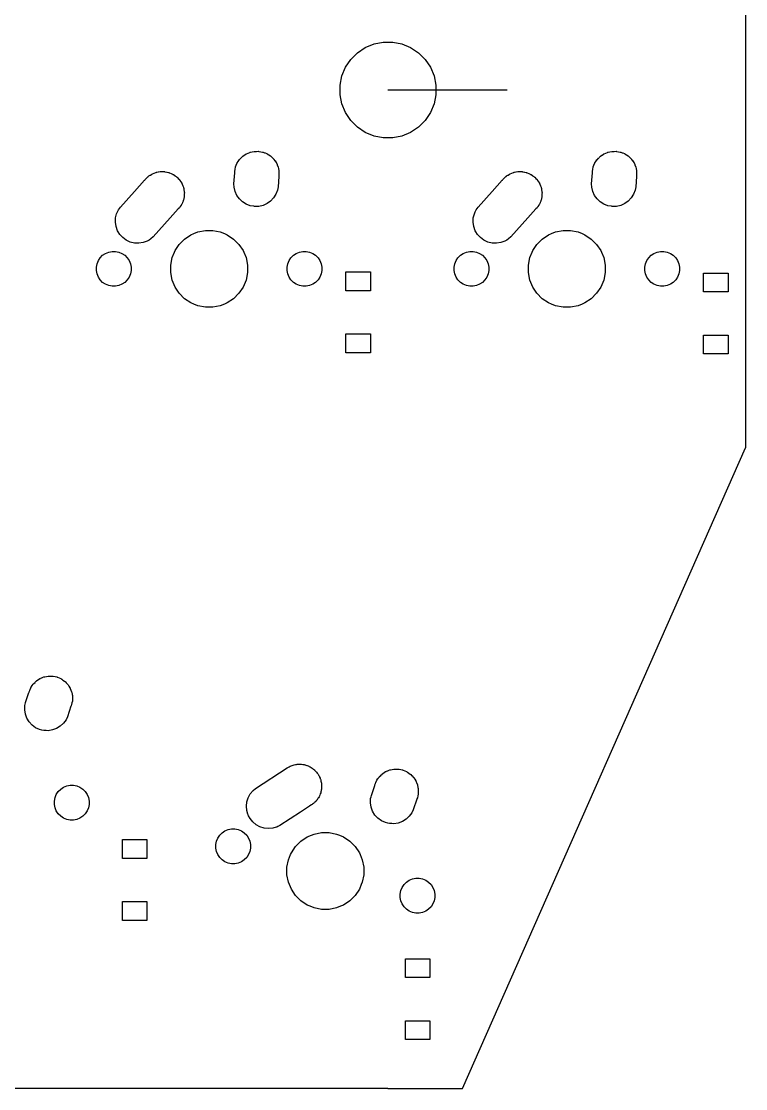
# Model space of a CAD drawing. Extents: x 74 to 207, y -150 to -40.
# Drawn here: x 149.5 to 188.1, y -150 to -93.2 of the extents above; entities that cross this region are included whole.
import ezdxf

# ---------------------------------------------------------------- set-up
doc = ezdxf.new("R2010")
doc.units = 0
doc.layers.add('BLACK', color=7, linetype='CONTINUOUS')

msp = doc.modelspace()

# ---------------------------------------------------------------- linework, layer by layer
at = {"layer": 'BLACK', "linetype": 'CONTINUOUS'}
for p, q in [((188.119, -58.7375), (188.119, -115.887)), ((168.325, -94.3845), (168.817, -94.2865)), ((168.817, -94.2865), (169.32, -94.2865)), ((169.32, -94.2865), (169.813, -94.3845)), ((167.087, -95.2113), (167.443, -94.856)), ((167.443, -94.856), (167.86, -94.5768)), ((167.86, -94.5768), (168.325, -94.3845)), ((167.86, -94.5768), (167.86, -94.5768)), ((169.813, -94.3845), (170.277, -94.5768)), ((170.277, -94.5768), (170.277, -94.5768)), ((170.277, -94.5768), (170.695, -94.856)), ((170.695, -94.856), (171.05, -95.2113)), ((166.808, -95.6291), (167.087, -95.2113)), ((171.05, -95.2113), (171.329, -95.6291)), ((166.616, -96.0934), (166.808, -95.6291)), ((166.808, -95.6291), (166.808, -95.6291)), ((171.329, -95.6291), (171.329, -95.6291)), ((171.329, -95.6291), (171.522, -96.0934)), ((166.518, -96.5862), (166.616, -96.0934)), ((166.518, -97.0888), (166.518, -96.5862)), ((171.522, -96.0934), (171.62, -96.5862)), ((171.62, -96.5862), (171.62, -97.0888)), ((166.616, -97.5816), (166.518, -97.0888)), ((169.069, -96.8375), (175.419, -96.8375)), ((171.62, -97.0888), (171.522, -97.5816)), ((166.808, -98.0459), (166.616, -97.5816)), ((171.522, -97.5816), (171.329, -98.0459)), ((167.087, -98.4637), (166.808, -98.0459)), ((166.808, -98.0459), (166.808, -98.0459)), ((171.329, -98.0459), (171.05, -98.4637)), ((171.329, -98.0459), (171.329, -98.0459)), ((167.443, -98.819), (167.087, -98.4637)), ((167.86, -99.0982), (167.443, -98.819)), ((170.695, -98.819), (170.277, -99.0982)), ((171.05, -98.4637), (170.695, -98.819)), ((168.325, -99.2905), (167.86, -99.0982)), ((167.86, -99.0982), (167.86, -99.0982)), ((167.86, -99.0982), (167.86, -99.0982)), ((168.817, -99.3885), (168.325, -99.2905)), ((169.32, -99.3885), (168.817, -99.3885)), ((169.813, -99.2905), (169.32, -99.3885)), ((170.277, -99.0982), (169.813, -99.2905)), ((170.277, -99.0982), (170.277, -99.0982)), ((170.277, -99.0982), (170.277, -99.0982)), ((161.097, -100.642), (161.149, -100.56)), ((161.149, -100.56), (161.153, -100.555)), ((161.153, -100.555), (161.166, -100.539)), ((161.166, -100.539), (161.17, -100.533)), ((161.17, -100.533), (161.239, -100.464)), ((161.239, -100.464), (161.241, -100.462)), ((161.241, -100.462), (161.262, -100.44)), ((161.262, -100.44), (161.308, -100.391)), ((161.308, -100.391), (161.313, -100.387)), ((161.313, -100.387), (161.329, -100.374)), ((161.329, -100.374), (161.334, -100.369)), ((161.334, -100.369), (161.415, -100.315)), ((161.415, -100.315), (161.418, -100.313)), ((161.418, -100.313), (161.496, -100.257)), ((161.496, -100.257), (161.503, -100.254)), ((161.503, -100.254), (161.521, -100.244)), ((161.521, -100.244), (161.527, -100.24)), ((161.527, -100.24), (161.616, -100.203)), ((161.527, -100.24), (161.527, -100.24)), ((161.527, -100.24), (161.527, -100.24)), ((161.616, -100.203), (161.619, -100.202)), ((161.619, -100.202), (161.708, -100.162)), ((161.708, -100.162), (161.714, -100.161)), ((161.714, -100.161), (161.734, -100.154)), ((161.734, -100.154), (161.741, -100.152)), ((161.741, -100.152), (161.836, -100.133)), ((161.836, -100.133), (161.839, -100.132)), ((161.839, -100.132), (161.934, -100.11)), ((161.934, -100.11), (161.936, -100.11)), ((161.936, -100.11), (161.94, -100.11)), ((161.94, -100.11), (161.961, -100.108)), ((161.961, -100.108), (161.968, -100.106)), ((161.968, -100.106), (162.065, -100.106)), ((162.065, -100.106), (162.068, -100.106)), ((162.068, -100.106), (162.165, -100.104)), ((162.165, -100.104), (162.172, -100.105)), ((162.172, -100.105), (162.193, -100.106)), ((162.193, -100.106), (162.2, -100.106)), ((162.2, -100.106), (162.295, -100.125)), ((162.295, -100.125), (162.298, -100.126)), ((162.298, -100.126), (162.393, -100.142)), ((162.393, -100.142), (162.4, -100.145)), ((162.4, -100.145), (162.42, -100.15)), ((162.42, -100.15), (162.427, -100.152)), ((162.427, -100.152), (162.489, -100.178)), ((162.489, -100.178), (162.516, -100.189)), ((162.516, -100.189), (162.52, -100.19)), ((162.52, -100.19), (162.61, -100.224)), ((162.61, -100.224), (162.616, -100.228)), ((162.616, -100.228), (162.634, -100.238)), ((162.634, -100.238), (162.641, -100.24)), ((162.641, -100.24), (162.721, -100.294)), ((162.721, -100.294), (162.724, -100.296)), ((162.724, -100.296), (162.806, -100.347)), ((162.806, -100.347), (162.811, -100.352)), ((162.811, -100.352), (162.828, -100.365)), ((162.828, -100.365), (162.833, -100.369)), ((162.833, -100.369), (162.902, -100.437)), ((162.902, -100.437), (162.904, -100.44)), ((162.904, -100.44), (162.975, -100.506)), ((162.975, -100.506), (162.979, -100.512)), ((162.979, -100.512), (162.992, -100.528)), ((162.992, -100.528), (162.997, -100.533)), ((162.997, -100.533), (163.051, -100.613)), ((180.147, -100.642), (180.199, -100.56)), ((180.199, -100.56), (180.203, -100.555)), ((180.203, -100.555), (180.216, -100.539)), ((180.216, -100.539), (180.22, -100.533)), ((180.22, -100.533), (180.289, -100.464)), ((180.289, -100.464), (180.291, -100.462)), ((180.291, -100.462), (180.312, -100.44)), ((180.312, -100.44), (180.358, -100.391)), ((180.358, -100.391), (180.363, -100.387)), ((180.363, -100.387), (180.379, -100.374)), ((180.379, -100.374), (180.384, -100.369)), ((180.384, -100.369), (180.465, -100.315)), ((180.465, -100.315), (180.468, -100.313)), ((180.468, -100.313), (180.546, -100.257)), ((180.546, -100.257), (180.553, -100.254)), ((180.553, -100.254), (180.571, -100.244)), ((180.571, -100.244), (180.577, -100.24)), ((180.577, -100.24), (180.666, -100.203)), ((180.577, -100.24), (180.577, -100.24)), ((180.577, -100.24), (180.577, -100.24)), ((180.666, -100.203), (180.669, -100.202)), ((180.669, -100.202), (180.758, -100.162)), ((180.758, -100.162), (180.764, -100.161)), ((180.764, -100.161), (180.784, -100.154)), ((180.784, -100.154), (180.791, -100.152)), ((180.791, -100.152), (180.886, -100.133)), ((180.886, -100.133), (180.889, -100.132)), ((180.889, -100.132), (180.984, -100.11)), ((180.984, -100.11), (180.986, -100.11)), ((180.986, -100.11), (180.99, -100.11)), ((180.99, -100.11), (181.011, -100.108)), ((181.011, -100.108), (181.018, -100.106)), ((181.018, -100.106), (181.115, -100.106)), ((181.115, -100.106), (181.118, -100.106)), ((181.118, -100.106), (181.215, -100.104)), ((181.215, -100.104), (181.222, -100.105)), ((181.222, -100.105), (181.243, -100.106)), ((181.243, -100.106), (181.25, -100.106)), ((181.25, -100.106), (181.345, -100.125)), ((181.345, -100.125), (181.348, -100.126)), ((181.348, -100.126), (181.443, -100.142)), ((181.443, -100.142), (181.45, -100.145)), ((181.45, -100.145), (181.47, -100.15)), ((181.47, -100.15), (181.477, -100.152)), ((181.477, -100.152), (181.539, -100.178)), ((181.539, -100.178), (181.566, -100.189)), ((181.566, -100.189), (181.57, -100.19)), ((181.57, -100.19), (181.66, -100.224)), ((181.66, -100.224), (181.666, -100.228)), ((181.666, -100.228), (181.684, -100.238)), ((181.684, -100.238), (181.691, -100.24)), ((181.691, -100.24), (181.771, -100.294)), ((181.771, -100.294), (181.774, -100.296)), ((181.774, -100.296), (181.856, -100.347)), ((181.856, -100.347), (181.861, -100.352)), ((181.861, -100.352), (181.878, -100.365)), ((181.878, -100.365), (181.883, -100.369)), ((181.883, -100.369), (181.952, -100.437)), ((181.952, -100.437), (181.954, -100.44)), ((181.954, -100.44), (182.025, -100.506)), ((182.025, -100.506), (182.029, -100.512)), ((182.029, -100.512), (182.042, -100.528)), ((182.042, -100.528), (182.047, -100.533)), ((182.047, -100.533), (182.101, -100.613)), ((160.908, -101.167), (160.927, -101.072)), ((160.908, -101.238), (160.908, -101.167)), ((160.927, -101.068), (160.933, -101.034)), ((160.927, -101.072), (160.927, -101.068)), ((160.933, -101.034), (160.943, -100.973)), ((160.943, -100.973), (160.946, -100.966)), ((160.946, -100.966), (160.952, -100.946)), ((160.952, -100.946), (160.953, -100.939)), ((160.953, -100.939), (160.956, -100.933)), ((160.956, -100.933), (160.99, -100.85)), ((160.99, -100.85), (160.991, -100.847)), ((160.991, -100.847), (161.026, -100.756)), ((161.026, -100.756), (161.029, -100.75)), ((161.029, -100.75), (161.039, -100.732)), ((161.039, -100.732), (161.042, -100.725)), ((161.042, -100.725), (161.095, -100.645)), ((161.095, -100.645), (161.097, -100.642)), ((163.051, -100.613), (163.053, -100.616)), ((163.053, -100.616), (163.109, -100.695)), ((163.109, -100.695), (163.112, -100.701)), ((163.112, -100.701), (163.122, -100.72)), ((163.122, -100.72), (163.126, -100.725)), ((163.126, -100.725), (163.163, -100.815)), ((163.163, -100.815), (163.164, -100.818)), ((163.164, -100.818), (163.204, -100.906)), ((163.204, -100.906), (163.206, -100.913)), ((163.206, -100.913), (163.212, -100.933)), ((163.212, -100.933), (163.215, -100.939)), ((163.215, -100.939), (163.233, -101.034)), ((163.233, -101.034), (163.234, -101.038)), ((163.234, -101.038), (163.256, -101.132)), ((163.256, -101.132), (163.256, -101.132)), ((163.256, -101.132), (163.256, -101.139)), ((163.256, -101.139), (163.258, -101.16)), ((163.258, -101.16), (163.26, -101.167)), ((163.26, -101.167), (163.26, -101.263)), ((179.958, -101.167), (179.977, -101.072)), ((179.958, -101.238), (179.958, -101.167)), ((179.977, -101.068), (179.983, -101.034)), ((179.977, -101.072), (179.977, -101.068)), ((179.983, -101.034), (179.993, -100.973)), ((179.993, -100.973), (179.996, -100.966)), ((179.996, -100.966), (180.002, -100.946)), ((180.002, -100.946), (180.003, -100.939)), ((180.003, -100.939), (180.006, -100.933)), ((180.006, -100.933), (180.04, -100.85)), ((180.04, -100.85), (180.041, -100.847)), ((180.041, -100.847), (180.076, -100.756)), ((180.076, -100.756), (180.079, -100.75)), ((180.079, -100.75), (180.089, -100.732)), ((180.089, -100.732), (180.092, -100.725)), ((180.092, -100.725), (180.145, -100.645)), ((180.145, -100.645), (180.147, -100.642)), ((182.101, -100.613), (182.103, -100.616)), ((182.103, -100.616), (182.159, -100.695)), ((182.159, -100.695), (182.162, -100.701)), ((182.162, -100.701), (182.172, -100.72)), ((182.172, -100.72), (182.176, -100.725)), ((182.176, -100.725), (182.213, -100.815)), ((182.213, -100.815), (182.214, -100.818)), ((182.214, -100.818), (182.254, -100.906)), ((182.254, -100.906), (182.256, -100.913)), ((182.256, -100.913), (182.262, -100.933)), ((182.262, -100.933), (182.265, -100.939)), ((182.265, -100.939), (182.283, -101.034)), ((182.283, -101.034), (182.284, -101.038)), ((182.284, -101.038), (182.306, -101.132)), ((182.306, -101.132), (182.306, -101.132)), ((182.306, -101.132), (182.306, -101.139)), ((182.306, -101.139), (182.308, -101.16)), ((182.308, -101.16), (182.31, -101.167)), ((182.31, -101.167), (182.31, -101.263)), ((155.575, -102.239), (156.107, -101.646)), ((156.107, -101.646), (156.117, -101.632)), ((156.117, -101.632), (156.13, -101.613)), ((156.13, -101.613), (156.187, -101.556)), ((156.187, -101.556), (156.192, -101.551)), ((156.192, -101.551), (156.207, -101.534)), ((156.207, -101.534), (156.228, -101.515)), ((156.228, -101.515), (156.232, -101.511)), ((156.232, -101.511), (156.294, -101.449)), ((156.294, -101.449), (156.308, -101.44)), ((156.308, -101.44), (156.323, -101.428)), ((156.323, -101.428), (156.335, -101.417)), ((156.335, -101.417), (156.367, -101.397)), ((156.367, -101.397), (156.41, -101.372)), ((156.41, -101.372), (156.414, -101.369)), ((156.414, -101.369), (156.487, -101.32)), ((156.487, -101.32), (156.502, -101.314)), ((156.502, -101.314), (156.519, -101.305)), ((156.519, -101.305), (156.533, -101.297)), ((156.533, -101.297), (156.615, -101.267)), ((156.533, -101.297), (156.533, -101.297)), ((156.533, -101.297), (156.533, -101.297)), ((156.615, -101.267), (156.62, -101.265)), ((156.62, -101.265), (156.701, -101.232)), ((156.701, -101.232), (156.717, -101.228)), ((156.717, -101.228), (156.735, -101.223)), ((156.735, -101.223), (156.751, -101.218)), ((156.751, -101.218), (156.837, -101.204)), ((156.837, -101.204), (156.842, -101.204)), ((156.842, -101.204), (156.928, -101.186)), ((156.928, -101.186), (156.945, -101.186)), ((156.945, -101.186), (156.963, -101.185)), ((156.963, -101.185), (156.98, -101.183)), ((156.98, -101.183), (157.067, -101.186)), ((157.067, -101.186), (157.072, -101.186)), ((157.072, -101.186), (157.16, -101.186)), ((157.16, -101.186), (157.176, -101.19)), ((157.176, -101.19), (157.195, -101.192)), ((157.195, -101.192), (157.211, -101.193)), ((157.211, -101.193), (157.296, -101.214)), ((157.296, -101.214), (157.301, -101.215)), ((157.301, -101.215), (157.387, -101.232)), ((157.387, -101.232), (157.402, -101.238)), ((157.402, -101.238), (157.42, -101.244)), ((157.42, -101.244), (157.436, -101.248)), ((157.436, -101.248), (157.515, -101.285)), ((157.515, -101.285), (157.52, -101.287)), ((157.52, -101.287), (157.601, -101.32)), ((157.601, -101.32), (157.615, -101.33)), ((157.615, -101.33), (157.631, -101.339)), ((157.631, -101.339), (157.646, -101.346)), ((157.646, -101.346), (157.716, -101.397)), ((157.716, -101.397), (157.721, -101.401)), ((157.721, -101.401), (157.793, -101.449)), ((157.793, -101.449), (157.805, -101.461)), ((157.805, -101.461), (157.82, -101.473)), ((157.82, -101.473), (157.833, -101.483)), ((157.833, -101.483), (157.833, -101.483)), ((157.833, -101.483), (157.892, -101.547)), ((157.892, -101.547), (157.896, -101.551)), ((157.896, -101.551), (157.957, -101.613)), ((157.957, -101.613), (157.966, -101.627)), ((157.966, -101.627), (157.978, -101.642)), ((157.978, -101.642), (157.989, -101.654)), ((157.989, -101.654), (158.035, -101.728)), ((158.035, -101.728), (158.037, -101.733)), ((158.037, -101.733), (158.086, -101.805)), ((160.867, -101.839), (160.907, -101.246)), ((160.907, -101.246), (160.908, -101.238)), ((163.251, -101.446), (163.213, -102.001)), ((163.253, -101.43), (163.251, -101.446)), ((163.254, -101.428), (163.253, -101.43)), ((163.26, -101.398), (163.254, -101.428)), ((163.26, -101.263), (163.26, -101.267)), ((163.26, -101.267), (163.261, -101.306)), ((163.261, -101.306), (163.26, -101.319)), ((163.26, -101.319), (163.26, -101.327)), ((163.26, -101.327), (163.26, -101.398)), ((174.625, -102.239), (175.157, -101.646)), ((175.157, -101.646), (175.167, -101.632)), ((175.167, -101.632), (175.18, -101.613)), ((175.18, -101.613), (175.237, -101.556)), ((175.237, -101.556), (175.242, -101.551)), ((175.242, -101.551), (175.257, -101.534)), ((175.257, -101.534), (175.278, -101.515)), ((175.278, -101.515), (175.282, -101.511)), ((175.282, -101.511), (175.344, -101.449)), ((175.344, -101.449), (175.358, -101.44)), ((175.358, -101.44), (175.373, -101.428)), ((175.373, -101.428), (175.385, -101.417)), ((175.385, -101.417), (175.417, -101.397)), ((175.417, -101.397), (175.46, -101.372)), ((175.46, -101.372), (175.464, -101.369)), ((175.464, -101.369), (175.537, -101.32)), ((175.537, -101.32), (175.552, -101.314)), ((175.552, -101.314), (175.569, -101.305)), ((175.569, -101.305), (175.583, -101.297)), ((175.583, -101.297), (175.665, -101.267)), ((175.583, -101.297), (175.583, -101.297)), ((175.583, -101.297), (175.583, -101.297)), ((175.665, -101.267), (175.67, -101.265)), ((175.67, -101.265), (175.751, -101.232)), ((175.751, -101.232), (175.767, -101.228)), ((175.767, -101.228), (175.785, -101.223)), ((175.785, -101.223), (175.801, -101.218)), ((175.801, -101.218), (175.887, -101.204)), ((175.887, -101.204), (175.892, -101.204)), ((175.892, -101.204), (175.978, -101.186)), ((175.978, -101.186), (175.995, -101.186)), ((175.995, -101.186), (176.013, -101.185)), ((176.013, -101.185), (176.03, -101.183)), ((176.03, -101.183), (176.117, -101.186)), ((176.117, -101.186), (176.122, -101.186)), ((176.122, -101.186), (176.21, -101.186)), ((176.21, -101.186), (176.226, -101.19)), ((176.226, -101.19), (176.245, -101.192)), ((176.245, -101.192), (176.261, -101.193)), ((176.261, -101.193), (176.346, -101.214)), ((176.346, -101.214), (176.351, -101.215)), ((176.351, -101.215), (176.437, -101.232)), ((176.437, -101.232), (176.452, -101.238)), ((176.452, -101.238), (176.47, -101.244)), ((176.47, -101.244), (176.486, -101.248)), ((176.486, -101.248), (176.565, -101.285)), ((176.565, -101.285), (176.57, -101.287)), ((176.57, -101.287), (176.651, -101.32)), ((176.651, -101.32), (176.665, -101.33)), ((176.665, -101.33), (176.681, -101.339)), ((176.681, -101.339), (176.696, -101.346)), ((176.696, -101.346), (176.766, -101.397)), ((176.766, -101.397), (176.771, -101.401)), ((176.771, -101.401), (176.843, -101.449)), ((176.843, -101.449), (176.855, -101.461)), ((176.855, -101.461), (176.87, -101.473)), ((176.87, -101.473), (176.883, -101.483)), ((176.883, -101.483), (176.883, -101.483)), ((176.883, -101.483), (176.942, -101.547)), ((176.942, -101.547), (176.946, -101.551)), ((176.946, -101.551), (177.007, -101.613)), ((177.007, -101.613), (177.016, -101.627)), ((177.016, -101.627), (177.028, -101.642)), ((177.028, -101.642), (177.039, -101.654)), ((177.039, -101.654), (177.085, -101.728)), ((177.085, -101.728), (177.087, -101.733)), ((177.087, -101.733), (177.136, -101.805)), ((179.917, -101.839), (179.957, -101.246)), ((179.957, -101.246), (179.958, -101.238)), ((182.301, -101.446), (182.263, -102.001)), ((182.303, -101.43), (182.301, -101.446)), ((182.304, -101.428), (182.303, -101.43)), ((182.31, -101.398), (182.304, -101.428)), ((182.31, -101.263), (182.31, -101.267)), ((182.31, -101.267), (182.311, -101.306)), ((182.311, -101.306), (182.31, -101.319)), ((182.31, -101.319), (182.31, -101.327)), ((182.31, -101.327), (182.31, -101.398)), ((154.82, -103.08), (155.575, -102.239)), ((158.086, -101.805), (158.092, -101.821)), ((158.092, -101.821), (158.101, -101.838)), ((158.101, -101.838), (158.109, -101.852)), ((158.109, -101.852), (158.139, -101.934)), ((158.139, -101.934), (158.141, -101.939)), ((158.141, -101.939), (158.175, -102.019)), ((158.175, -102.019), (158.175, -102.019)), ((158.175, -102.019), (158.178, -102.036)), ((158.178, -102.036), (158.183, -102.054)), ((158.183, -102.054), (158.189, -102.07)), ((158.189, -102.07), (158.202, -102.156)), ((158.202, -102.156), (158.203, -102.161)), ((158.203, -102.161), (158.22, -102.247)), ((158.22, -102.247), (158.22, -102.263)), ((158.22, -102.263), (158.221, -102.282)), ((158.224, -102.299), (158.22, -102.386)), ((158.221, -102.282), (158.224, -102.299)), ((160.872, -102.013), (160.867, -101.839)), ((160.923, -102.239), (160.872, -102.013)), ((161.018, -102.45), (160.923, -102.239)), ((163.184, -102.172), (163.102, -102.389)), ((163.213, -102.001), (163.184, -102.172)), ((173.87, -103.08), (174.625, -102.239)), ((177.136, -101.805), (177.142, -101.821)), ((177.142, -101.821), (177.151, -101.838)), ((177.151, -101.838), (177.159, -101.852)), ((177.159, -101.852), (177.189, -101.934)), ((177.189, -101.934), (177.191, -101.939)), ((177.191, -101.939), (177.225, -102.019)), ((177.225, -102.019), (177.225, -102.019)), ((177.225, -102.019), (177.228, -102.036)), ((177.228, -102.036), (177.233, -102.054)), ((177.233, -102.054), (177.239, -102.07)), ((177.239, -102.07), (177.252, -102.156)), ((177.252, -102.156), (177.253, -102.161)), ((177.253, -102.161), (177.27, -102.247)), ((177.27, -102.247), (177.27, -102.263)), ((177.27, -102.263), (177.271, -102.282)), ((177.274, -102.299), (177.27, -102.386)), ((177.271, -102.282), (177.274, -102.299)), ((179.922, -102.013), (179.917, -101.839)), ((179.973, -102.239), (179.922, -102.013)), ((180.068, -102.45), (179.973, -102.239)), ((182.234, -102.172), (182.152, -102.389)), ((182.263, -102.001), (182.234, -102.172)), ((158.119, -102.839), (158.086, -102.92)), ((158.121, -102.834), (158.119, -102.839)), ((158.158, -102.755), (158.121, -102.834)), ((158.162, -102.739), (158.158, -102.755)), ((158.168, -102.721), (158.162, -102.739)), ((158.175, -102.706), (158.168, -102.721)), ((158.192, -102.62), (158.175, -102.706)), ((158.193, -102.615), (158.192, -102.62)), ((158.214, -102.53), (158.193, -102.615)), ((158.217, -102.495), (158.214, -102.513)), ((158.214, -102.513), (158.214, -102.53)), ((158.22, -102.478), (158.217, -102.495)), ((158.22, -102.386), (158.22, -102.391)), ((158.22, -102.391), (158.22, -102.478)), ((161.153, -102.639), (161.018, -102.45)), ((161.321, -102.798), (161.153, -102.639)), ((161.517, -102.921), (161.321, -102.798)), ((162.82, -102.754), (162.631, -102.888)), ((162.979, -102.585), (162.82, -102.754)), ((163.102, -102.389), (162.979, -102.585)), ((177.169, -102.839), (177.136, -102.92)), ((177.171, -102.834), (177.169, -102.839)), ((177.208, -102.755), (177.171, -102.834)), ((177.212, -102.739), (177.208, -102.755)), ((177.218, -102.721), (177.212, -102.739)), ((177.225, -102.706), (177.218, -102.721)), ((177.242, -102.62), (177.225, -102.706)), ((177.243, -102.615), (177.242, -102.62)), ((177.264, -102.53), (177.243, -102.615)), ((177.267, -102.495), (177.264, -102.513)), ((177.264, -102.513), (177.264, -102.53)), ((177.27, -102.478), (177.267, -102.495)), ((177.27, -102.386), (177.27, -102.391)), ((177.27, -102.391), (177.27, -102.478)), ((180.203, -102.639), (180.068, -102.45)), ((180.371, -102.798), (180.203, -102.639)), ((180.567, -102.921), (180.371, -102.798)), ((181.87, -102.754), (181.681, -102.888)), ((182.029, -102.585), (181.87, -102.754)), ((182.152, -102.389), (182.029, -102.585)), ((154.564, -103.655), (154.619, -103.43)), ((154.619, -103.43), (154.671, -103.32)), ((154.671, -103.32), (154.717, -103.22)), ((154.717, -103.22), (154.82, -103.08)), ((154.717, -103.22), (154.717, -103.22)), ((157.896, -103.174), (157.464, -103.655)), ((157.9, -103.169), (157.896, -103.174)), ((157.957, -103.112), (157.9, -103.169)), ((158.006, -103.04), (157.957, -103.112)), ((158.009, -103.035), (158.006, -103.04)), ((158.06, -102.965), (158.009, -103.035)), ((158.067, -102.95), (158.06, -102.965)), ((158.077, -102.933), (158.067, -102.95)), ((158.086, -102.92), (158.077, -102.933)), ((161.734, -103.003), (161.517, -102.921)), ((161.917, -103.034), (161.734, -103.003)), ((161.962, -103.041), (161.917, -103.034)), ((162.194, -103.035), (161.962, -103.041)), ((161.962, -103.041), (161.962, -103.041)), ((162.42, -102.983), (162.194, -103.035)), ((162.631, -102.888), (162.42, -102.983)), ((173.614, -103.655), (173.669, -103.43)), ((173.669, -103.43), (173.721, -103.32)), ((173.721, -103.32), (173.767, -103.22)), ((173.767, -103.22), (173.87, -103.08)), ((173.767, -103.22), (173.767, -103.22)), ((176.946, -103.174), (176.514, -103.655)), ((176.95, -103.169), (176.946, -103.174)), ((177.007, -103.112), (176.95, -103.169)), ((177.056, -103.04), (177.007, -103.112)), ((177.059, -103.035), (177.056, -103.04)), ((177.11, -102.965), (177.059, -103.035)), ((177.117, -102.95), (177.11, -102.965)), ((177.127, -102.933), (177.117, -102.95)), ((177.136, -102.92), (177.127, -102.933)), ((180.784, -103.003), (180.567, -102.921)), ((180.967, -103.034), (180.784, -103.003)), ((181.012, -103.041), (180.967, -103.034)), ((181.244, -103.035), (181.012, -103.041)), ((181.012, -103.041), (181.012, -103.041)), ((181.47, -102.983), (181.244, -103.035)), ((181.681, -102.888), (181.47, -102.983)), ((154.554, -103.886), (154.564, -103.655)), ((154.589, -104.115), (154.554, -103.886)), ((157.464, -103.655), (156.57, -104.651)), ((173.604, -103.886), (173.614, -103.655)), ((173.639, -104.115), (173.604, -103.886)), ((176.514, -103.655), (175.62, -104.651)), ((154.668, -104.333), (154.589, -104.115)), ((154.706, -104.396), (154.668, -104.333)), ((154.788, -104.531), (154.706, -104.396)), ((154.87, -104.621), (154.788, -104.531)), ((158.24, -104.774), (158.575, -104.55)), ((158.575, -104.55), (158.729, -104.486)), ((158.729, -104.486), (158.947, -104.396)), ((158.947, -104.396), (159.342, -104.318)), ((159.342, -104.318), (159.745, -104.318)), ((159.745, -104.318), (160.14, -104.396)), ((160.14, -104.396), (160.358, -104.486)), ((160.358, -104.486), (160.512, -104.55)), ((160.512, -104.55), (160.847, -104.774)), ((173.718, -104.333), (173.639, -104.115)), ((173.756, -104.396), (173.718, -104.333)), ((173.838, -104.531), (173.756, -104.396)), ((173.92, -104.621), (173.838, -104.531)), ((177.29, -104.774), (177.625, -104.55)), ((177.625, -104.55), (177.779, -104.486)), ((177.779, -104.486), (177.997, -104.396)), ((177.997, -104.396), (178.392, -104.318)), ((178.392, -104.318), (178.795, -104.318)), ((178.795, -104.318), (179.19, -104.396)), ((179.19, -104.396), (179.408, -104.486)), ((179.408, -104.486), (179.562, -104.55)), ((179.562, -104.55), (179.897, -104.774)), ((154.945, -104.702), (154.87, -104.621)), ((155.035, -104.768), (154.945, -104.702)), ((155.131, -104.839), (155.035, -104.768)), ((155.236, -104.888), (155.131, -104.839)), ((155.341, -104.937), (155.236, -104.888)), ((155.566, -104.992), (155.341, -104.937)), ((155.798, -105.002), (155.566, -104.992)), ((156.027, -104.967), (155.798, -105.002)), ((156.244, -104.888), (156.027, -104.967)), ((156.343, -104.828), (156.244, -104.888)), ((156.442, -104.768), (156.343, -104.828)), ((156.57, -104.651), (156.442, -104.768)), ((157.732, -105.394), (157.955, -105.059)), ((157.955, -105.059), (158.24, -104.774)), ((160.847, -104.774), (161.132, -105.059)), ((161.132, -105.059), (161.356, -105.394)), ((173.995, -104.702), (173.92, -104.621)), ((174.085, -104.768), (173.995, -104.702)), ((174.181, -104.839), (174.085, -104.768)), ((174.286, -104.888), (174.181, -104.839)), ((174.391, -104.937), (174.286, -104.888)), ((174.616, -104.992), (174.391, -104.937)), ((174.848, -105.002), (174.616, -104.992)), ((175.077, -104.967), (174.848, -105.002)), ((175.294, -104.888), (175.077, -104.967)), ((175.393, -104.828), (175.294, -104.888)), ((175.492, -104.768), (175.393, -104.828)), ((175.62, -104.651), (175.492, -104.768)), ((176.782, -105.394), (177.005, -105.059)), ((177.005, -105.059), (177.29, -104.774)), ((179.897, -104.774), (180.182, -105.059)), ((180.182, -105.059), (180.406, -105.394)), ((153.744, -105.772), (153.873, -105.643)), ((153.873, -105.643), (154.025, -105.542)), ((154.025, -105.542), (154.194, -105.472)), ((154.194, -105.472), (154.373, -105.436)), ((154.373, -105.436), (154.555, -105.436)), ((154.555, -105.436), (154.734, -105.472)), ((154.734, -105.472), (154.902, -105.542)), ((154.902, -105.542), (155.054, -105.643)), ((155.054, -105.643), (155.183, -105.772)), ((157.577, -105.766), (157.699, -105.472)), ((157.699, -105.472), (157.732, -105.394)), ((161.356, -105.394), (161.388, -105.472)), ((161.388, -105.472), (161.51, -105.766)), ((163.904, -105.772), (164.033, -105.643)), ((164.033, -105.643), (164.185, -105.542)), ((164.185, -105.542), (164.354, -105.472)), ((164.354, -105.472), (164.533, -105.436)), ((164.533, -105.436), (164.715, -105.436)), ((164.715, -105.436), (164.894, -105.472)), ((164.894, -105.472), (165.062, -105.542)), ((165.062, -105.542), (165.214, -105.643)), ((165.214, -105.643), (165.343, -105.772)), ((172.794, -105.772), (172.923, -105.643)), ((172.923, -105.643), (173.075, -105.542)), ((173.075, -105.542), (173.244, -105.472)), ((173.244, -105.472), (173.423, -105.436)), ((173.423, -105.436), (173.605, -105.436)), ((173.605, -105.436), (173.784, -105.472)), ((173.784, -105.472), (173.952, -105.542)), ((173.952, -105.542), (174.104, -105.643)), ((174.104, -105.643), (174.233, -105.772)), ((176.627, -105.766), (176.749, -105.472)), ((176.749, -105.472), (176.782, -105.394)), ((180.406, -105.394), (180.438, -105.472)), ((180.438, -105.472), (180.56, -105.766)), ((182.954, -105.772), (183.083, -105.643)), ((183.083, -105.643), (183.235, -105.542)), ((183.235, -105.542), (183.404, -105.472)), ((183.404, -105.472), (183.583, -105.436)), ((183.583, -105.436), (183.765, -105.436)), ((183.765, -105.436), (183.944, -105.472)), ((183.944, -105.472), (184.112, -105.542)), ((184.112, -105.542), (184.264, -105.643)), ((184.264, -105.643), (184.393, -105.772)), ((153.538, -106.271), (153.573, -106.092)), ((153.538, -106.454), (153.538, -106.271)), ((153.573, -106.092), (153.643, -105.924)), ((153.643, -105.924), (153.744, -105.772)), ((155.183, -105.772), (155.284, -105.924)), ((155.284, -105.924), (155.354, -106.092)), ((155.354, -106.092), (155.39, -106.271)), ((155.39, -106.271), (155.39, -106.454)), ((157.499, -106.161), (157.577, -105.766)), ((157.499, -106.564), (157.499, -106.161)), ((161.51, -105.766), (161.589, -106.161)), ((161.589, -106.161), (161.589, -106.564)), ((163.698, -106.271), (163.733, -106.092)), ((163.698, -106.454), (163.698, -106.271)), ((163.733, -106.092), (163.803, -105.924)), ((163.803, -105.924), (163.904, -105.772)), ((165.343, -105.772), (165.444, -105.924)), ((165.444, -105.924), (165.514, -106.092)), ((165.514, -106.092), (165.55, -106.271)), ((165.55, -106.271), (165.55, -106.454)), ((172.588, -106.271), (172.623, -106.092)), ((172.588, -106.454), (172.588, -106.271)), ((172.623, -106.092), (172.693, -105.924)), ((172.693, -105.924), (172.794, -105.772)), ((174.233, -105.772), (174.334, -105.924)), ((174.334, -105.924), (174.404, -106.092)), ((174.404, -106.092), (174.44, -106.271)), ((174.44, -106.271), (174.44, -106.454)), ((176.549, -106.161), (176.627, -105.766)), ((176.549, -106.564), (176.549, -106.161)), ((180.56, -105.766), (180.639, -106.161)), ((180.639, -106.161), (180.639, -106.564)), ((182.748, -106.271), (182.783, -106.092)), ((182.748, -106.454), (182.748, -106.271)), ((182.783, -106.092), (182.853, -105.924)), ((182.853, -105.924), (182.954, -105.772)), ((184.393, -105.772), (184.494, -105.924)), ((184.494, -105.924), (184.564, -106.092)), ((184.564, -106.092), (184.6, -106.271)), ((184.6, -106.271), (184.6, -106.454)), ((153.573, -106.633), (153.538, -106.454)), ((153.643, -106.801), (153.573, -106.633)), ((153.744, -106.953), (153.643, -106.801)), ((155.284, -106.801), (155.183, -106.953)), ((155.354, -106.633), (155.284, -106.801)), ((155.39, -106.454), (155.354, -106.633)), ((157.577, -106.959), (157.499, -106.564)), ((161.589, -106.564), (161.51, -106.959)), ((163.733, -106.633), (163.698, -106.454)), ((163.803, -106.801), (163.733, -106.633)), ((163.904, -106.953), (163.803, -106.801)), ((165.444, -106.801), (165.343, -106.953)), ((165.514, -106.633), (165.444, -106.801)), ((165.55, -106.454), (165.514, -106.633)), ((166.83, -107.532), (166.83, -106.53)), ((166.83, -106.53), (168.132, -106.53)), ((168.132, -106.53), (168.132, -107.532)), ((172.623, -106.633), (172.588, -106.454)), ((172.693, -106.801), (172.623, -106.633)), ((172.794, -106.953), (172.693, -106.801)), ((174.334, -106.801), (174.233, -106.953)), ((174.404, -106.633), (174.334, -106.801)), ((174.44, -106.454), (174.404, -106.633)), ((176.627, -106.959), (176.549, -106.564)), ((180.639, -106.564), (180.56, -106.959)), ((182.783, -106.633), (182.748, -106.454)), ((182.853, -106.801), (182.783, -106.633)), ((182.954, -106.953), (182.853, -106.801)), ((184.494, -106.801), (184.393, -106.953)), ((184.564, -106.633), (184.494, -106.801)), ((184.6, -106.454), (184.564, -106.633)), ((185.88, -107.595), (185.88, -106.593)), ((185.88, -106.593), (187.182, -106.593)), ((187.182, -106.593), (187.182, -107.595)), ((153.873, -107.082), (153.744, -106.953)), ((154.025, -107.183), (153.873, -107.082)), ((154.194, -107.253), (154.025, -107.183)), ((154.373, -107.288), (154.194, -107.253)), ((154.555, -107.288), (154.373, -107.288)), ((154.734, -107.253), (154.555, -107.288)), ((154.902, -107.183), (154.734, -107.253)), ((155.054, -107.082), (154.902, -107.183)), ((155.183, -106.953), (155.054, -107.082)), ((157.628, -107.082), (157.577, -106.959)), ((157.732, -107.331), (157.628, -107.082)), ((157.955, -107.666), (157.732, -107.331)), ((161.356, -107.331), (161.132, -107.666)), ((161.459, -107.082), (161.356, -107.331)), ((161.51, -106.959), (161.459, -107.082)), ((164.033, -107.082), (163.904, -106.953)), ((164.185, -107.183), (164.033, -107.082)), ((164.354, -107.253), (164.185, -107.183)), ((164.533, -107.288), (164.354, -107.253)), ((164.715, -107.288), (164.533, -107.288)), ((164.894, -107.253), (164.715, -107.288)), ((165.062, -107.183), (164.894, -107.253)), ((165.214, -107.082), (165.062, -107.183)), ((165.343, -106.953), (165.214, -107.082)), ((172.923, -107.082), (172.794, -106.953)), ((173.075, -107.183), (172.923, -107.082)), ((173.244, -107.253), (173.075, -107.183)), ((173.423, -107.288), (173.244, -107.253)), ((173.605, -107.288), (173.423, -107.288)), ((173.784, -107.253), (173.605, -107.288)), ((173.952, -107.183), (173.784, -107.253)), ((174.104, -107.082), (173.952, -107.183)), ((174.233, -106.953), (174.104, -107.082)), ((176.678, -107.082), (176.627, -106.959)), ((176.782, -107.331), (176.678, -107.082)), ((177.005, -107.666), (176.782, -107.331)), ((180.406, -107.331), (180.182, -107.666)), ((180.509, -107.082), (180.406, -107.331)), ((180.56, -106.959), (180.509, -107.082)), ((183.083, -107.082), (182.954, -106.953)), ((183.235, -107.183), (183.083, -107.082)), ((183.404, -107.253), (183.235, -107.183)), ((183.583, -107.288), (183.404, -107.253)), ((183.765, -107.288), (183.583, -107.288)), ((183.944, -107.253), (183.765, -107.288)), ((184.112, -107.183), (183.944, -107.253)), ((184.264, -107.082), (184.112, -107.183)), ((184.393, -106.953), (184.264, -107.082)), ((158.24, -107.951), (157.955, -107.666)), ((158.575, -108.175), (158.24, -107.951)), ((160.847, -107.951), (160.512, -108.175)), ((161.132, -107.666), (160.847, -107.951)), ((168.132, -107.532), (166.83, -107.532)), ((177.29, -107.951), (177.005, -107.666)), ((177.625, -108.175), (177.29, -107.951)), ((179.897, -107.951), (179.562, -108.175)), ((180.182, -107.666), (179.897, -107.951)), ((187.182, -107.595), (185.88, -107.595)), ((158.729, -108.239), (158.575, -108.175)), ((158.947, -108.329), (158.729, -108.239)), ((159.342, -108.407), (158.947, -108.329)), ((159.745, -108.407), (159.342, -108.407)), ((160.14, -108.329), (159.745, -108.407)), ((160.358, -108.239), (160.14, -108.329)), ((160.512, -108.175), (160.358, -108.239)), ((177.779, -108.239), (177.625, -108.175)), ((177.997, -108.329), (177.779, -108.239)), ((178.392, -108.407), (177.997, -108.329)), ((178.795, -108.407), (178.392, -108.407)), ((179.19, -108.329), (178.795, -108.407)), ((179.408, -108.239), (179.19, -108.329)), ((179.562, -108.175), (179.408, -108.239)), ((166.83, -110.832), (166.83, -109.83)), ((166.83, -109.83), (168.132, -109.83)), ((168.132, -109.83), (168.132, -110.832)), ((185.88, -110.895), (185.88, -109.893)), ((185.88, -109.893), (187.182, -109.893)), ((187.182, -109.893), (187.182, -110.895)), ((168.132, -110.832), (166.83, -110.832)), ((187.182, -110.895), (185.88, -110.895)), ((173.037, -150.019), (188.119, -115.887)), ((150.196, -128.455), (150.202, -128.445)), ((150.202, -128.445), (150.27, -128.382)), ((150.27, -128.382), (150.273, -128.379)), ((150.273, -128.379), (150.339, -128.314)), ((150.339, -128.314), (150.348, -128.308)), ((150.348, -128.308), (150.364, -128.295)), ((150.364, -128.295), (150.372, -128.288)), ((150.372, -128.288), (150.451, -128.239)), ((150.451, -128.239), (150.454, -128.237)), ((150.454, -128.237), (150.531, -128.185)), ((150.531, -128.185), (150.542, -128.181)), ((150.542, -128.181), (150.56, -128.172)), ((150.56, -128.172), (150.569, -128.166)), ((150.569, -128.166), (150.656, -128.134)), ((150.656, -128.134), (150.66, -128.132)), ((150.66, -128.132), (150.745, -128.097)), ((150.745, -128.097), (150.756, -128.094)), ((150.756, -128.094), (150.776, -128.089)), ((150.776, -128.089), (150.786, -128.085)), ((150.786, -128.085), (150.877, -128.07)), ((150.877, -128.07), (150.882, -128.07)), ((150.882, -128.07), (150.972, -128.051)), ((150.972, -128.051), (150.984, -128.051)), ((150.984, -128.051), (151.004, -128.05)), ((151.004, -128.05), (151.015, -128.048)), ((151.015, -128.048), (151.107, -128.051)), ((151.107, -128.051), (151.112, -128.051)), ((151.112, -128.051), (151.204, -128.051)), ((151.204, -128.051), (151.215, -128.054)), ((151.215, -128.054), (151.235, -128.056)), ((151.235, -128.056), (151.246, -128.056)), ((151.246, -128.056), (151.336, -128.078)), ((151.336, -128.078), (151.341, -128.079)), ((151.341, -128.079), (151.431, -128.097)), ((151.431, -128.097), (151.442, -128.101)), ((151.442, -128.101), (151.461, -128.107)), ((151.461, -128.107), (151.472, -128.11)), ((151.472, -128.11), (151.472, -128.11)), ((151.472, -128.11), (151.556, -128.148)), ((151.556, -128.148), (151.56, -128.15)), ((151.56, -128.15), (151.645, -128.185)), ((151.645, -128.185), (151.655, -128.192)), ((151.655, -128.192), (151.672, -128.201)), ((151.672, -128.201), (151.683, -128.206)), ((151.683, -128.206), (151.697, -128.217)), ((151.697, -128.217), (151.757, -128.26)), ((151.757, -128.26), (151.761, -128.263)), ((151.761, -128.263), (151.838, -128.314)), ((151.838, -128.314), (151.846, -128.322)), ((151.846, -128.322), (151.861, -128.335)), ((151.861, -128.335), (151.87, -128.342)), ((151.87, -128.342), (151.933, -128.409)), ((151.933, -128.409), (151.936, -128.412)), ((151.936, -128.412), (152.002, -128.478)), ((149.768, -129.45), (149.948, -128.928)), ((149.948, -128.928), (149.952, -128.912)), ((149.952, -128.912), (149.957, -128.884)), ((149.957, -128.884), (149.986, -128.815)), ((149.986, -128.815), (149.989, -128.808)), ((149.989, -128.808), (149.995, -128.791)), ((149.995, -128.791), (150.009, -128.76)), ((149.995, -128.791), (149.995, -128.791)), ((150.009, -128.76), (150.011, -128.756)), ((150.011, -128.756), (150.046, -128.67)), ((150.046, -128.67), (150.052, -128.661)), ((150.052, -128.661), (150.062, -128.644)), ((150.062, -128.644), (150.067, -128.633)), ((150.067, -128.633), (150.121, -128.558)), ((150.121, -128.558), (150.123, -128.555)), ((150.123, -128.555), (150.175, -128.478)), ((150.175, -128.478), (150.183, -128.47)), ((150.183, -128.47), (150.196, -128.455)), ((152.002, -128.478), (152.008, -128.487)), ((152.008, -128.487), (152.02, -128.503)), ((152.02, -128.503), (152.028, -128.511)), ((152.028, -128.511), (152.077, -128.59)), ((152.077, -128.59), (152.079, -128.594)), ((152.079, -128.594), (152.13, -128.67)), ((152.13, -128.67), (152.13, -128.67)), ((152.13, -128.67), (152.135, -128.681)), ((152.135, -128.681), (152.144, -128.699)), ((152.144, -128.699), (152.15, -128.708)), ((152.15, -128.708), (152.182, -128.795)), ((152.182, -128.795), (152.184, -128.799)), ((152.184, -128.799), (152.219, -128.884)), ((152.219, -128.884), (152.221, -128.896)), ((152.221, -128.896), (152.227, -128.915)), ((152.227, -128.915), (152.231, -128.926)), ((152.231, -128.926), (152.245, -129.017)), ((152.245, -129.017), (152.246, -129.021)), ((149.728, -129.619), (149.762, -129.476)), ((149.762, -129.476), (149.768, -129.45)), ((152.219, -129.571), (152.19, -129.64)), ((152.237, -129.48), (152.219, -129.571)), ((152.238, -129.476), (152.237, -129.48)), ((152.259, -129.386), (152.238, -129.476)), ((152.246, -129.021), (152.259, -129.084)), ((152.259, -129.084), (152.264, -129.112)), ((152.26, -129.374), (152.259, -129.386)), ((152.259, -129.386), (152.259, -129.386)), ((152.262, -129.354), (152.26, -129.374)), ((152.264, -129.343), (152.262, -129.354)), ((152.264, -129.112), (152.264, -129.123)), ((152.264, -129.123), (152.266, -129.143)), ((152.268, -129.154), (152.264, -129.246)), ((152.264, -129.246), (152.264, -129.251)), ((152.264, -129.251), (152.264, -129.343)), ((152.266, -129.143), (152.268, -129.154)), ((149.72, -129.851), (149.725, -129.716)), ((149.757, -130.079), (149.72, -129.851)), ((149.725, -129.716), (149.728, -129.619)), ((149.838, -130.296), (149.757, -130.079)), ((152.187, -129.647), (151.993, -130.214)), ((152.19, -129.64), (152.187, -129.647)), ((149.96, -130.494), (149.838, -130.296)), ((150.117, -130.663), (149.96, -130.494)), ((150.305, -130.799), (150.117, -130.663)), ((151.616, -130.717), (151.419, -130.839)), ((151.785, -130.56), (151.616, -130.717)), ((151.921, -130.372), (151.785, -130.56)), ((151.993, -130.214), (151.921, -130.372)), ((150.516, -130.895), (150.305, -130.799)), ((150.641, -130.925), (150.516, -130.895)), ((150.741, -130.948), (150.641, -130.925)), ((150.859, -130.953), (150.741, -130.948)), ((150.973, -130.957), (150.859, -130.953)), ((151.201, -130.92), (150.973, -130.957)), ((151.419, -130.839), (151.201, -130.92)), ((162.022, -134.037), (163.707, -132.938)), ((163.707, -132.938), (163.708, -132.937)), ((163.708, -132.937), (163.798, -132.877)), ((163.798, -132.877), (163.853, -132.854)), ((163.853, -132.854), (163.863, -132.85)), ((163.863, -132.85), (163.916, -132.822)), ((163.916, -132.822), (163.958, -132.81)), ((163.958, -132.81), (163.971, -132.805)), ((163.971, -132.805), (164.012, -132.788)), ((164.012, -132.788), (164.071, -132.777)), ((164.071, -132.777), (164.081, -132.774)), ((164.081, -132.774), (164.138, -132.758)), ((164.138, -132.758), (164.182, -132.754)), ((164.182, -132.754), (164.196, -132.752)), ((164.196, -132.752), (164.24, -132.743)), ((164.24, -132.743), (164.299, -132.743)), ((164.299, -132.743), (164.31, -132.743)), ((164.31, -132.743), (164.369, -132.738)), ((164.369, -132.738), (164.413, -132.743)), ((164.413, -132.743), (164.427, -132.743)), ((164.427, -132.743), (164.471, -132.743)), ((164.471, -132.743), (164.529, -132.755)), ((164.529, -132.755), (164.54, -132.756)), ((164.54, -132.756), (164.59, -132.762)), ((164.59, -132.762), (164.599, -132.763)), ((164.599, -132.763), (164.642, -132.776)), ((164.642, -132.776), (164.655, -132.78)), ((164.655, -132.78), (164.698, -132.788)), ((164.698, -132.788), (164.753, -132.811)), ((164.753, -132.811), (164.763, -132.815)), ((164.763, -132.815), (164.82, -132.833)), ((164.82, -132.833), (164.859, -132.854)), ((164.859, -132.854), (164.871, -132.86)), ((164.871, -132.86), (164.913, -132.877)), ((164.913, -132.877), (164.919, -132.881)), ((164.919, -132.881), (164.962, -132.91)), ((164.962, -132.91), (164.971, -132.916)), ((164.971, -132.916), (165.023, -132.944)), ((165.023, -132.944), (165.057, -132.973)), ((165.057, -132.973), (165.068, -132.981)), ((165.068, -132.981), (165.101, -133.003)), ((165.101, -133.003), (165.105, -133.006)), ((165.105, -133.006), (165.147, -133.048)), ((165.147, -133.048), (165.155, -133.055)), ((165.155, -133.055), (165.2, -133.093)), ((165.2, -133.093), (165.228, -133.128)), ((165.228, -133.128), (165.237, -133.138)), ((165.237, -133.138), (165.269, -133.17)), ((165.269, -133.17), (165.302, -133.219)), ((165.302, -133.219), (165.308, -133.228)), ((165.308, -133.228), (165.345, -133.274)), ((165.345, -133.274), (165.366, -133.313)), ((165.366, -133.313), (165.373, -133.325)), ((165.373, -133.325), (165.398, -133.362)), ((165.398, -133.362), (165.42, -133.417)), ((165.42, -133.417), (165.425, -133.427)), ((165.425, -133.427), (165.452, -133.479)), ((165.452, -133.479), (165.462, -133.511)), ((165.462, -133.511), (165.465, -133.522)), ((165.465, -133.522), (165.469, -133.535)), ((165.469, -133.535), (165.486, -133.576)), ((168.482, -133.586), (168.536, -133.511)), ((168.536, -133.511), (168.538, -133.508)), ((168.538, -133.508), (168.59, -133.431)), ((168.59, -133.431), (168.598, -133.423)), ((168.598, -133.423), (168.611, -133.408)), ((168.611, -133.408), (168.617, -133.398)), ((168.617, -133.398), (168.685, -133.335)), ((168.685, -133.335), (168.688, -133.332)), ((168.688, -133.332), (168.754, -133.267)), ((168.754, -133.267), (168.763, -133.261)), ((168.763, -133.261), (168.779, -133.248)), ((168.779, -133.248), (168.787, -133.241)), ((168.787, -133.241), (168.866, -133.192)), ((168.866, -133.192), (168.869, -133.19)), ((168.869, -133.19), (168.946, -133.138)), ((168.946, -133.138), (168.957, -133.134)), ((168.957, -133.134), (168.975, -133.125)), ((168.975, -133.125), (168.984, -133.119)), ((168.984, -133.119), (169.071, -133.087)), ((169.071, -133.087), (169.075, -133.085)), ((169.075, -133.085), (169.16, -133.05)), ((169.16, -133.05), (169.171, -133.047)), ((169.171, -133.047), (169.191, -133.042)), ((169.191, -133.042), (169.201, -133.038)), ((169.201, -133.038), (169.292, -133.023)), ((169.292, -133.023), (169.297, -133.023)), ((169.297, -133.023), (169.387, -133.004)), ((169.387, -133.004), (169.399, -133.004)), ((169.399, -133.004), (169.419, -133.003)), ((169.419, -133.003), (169.43, -133.001)), ((169.43, -133.001), (169.522, -133.004)), ((169.522, -133.004), (169.527, -133.004)), ((169.527, -133.004), (169.619, -133.004)), ((169.619, -133.004), (169.63, -133.007)), ((169.63, -133.007), (169.65, -133.009)), ((169.65, -133.009), (169.661, -133.009)), ((169.661, -133.009), (169.751, -133.031)), ((169.751, -133.031), (169.756, -133.032)), ((169.756, -133.032), (169.846, -133.05)), ((169.846, -133.05), (169.853, -133.053)), ((169.853, -133.053), (169.857, -133.054)), ((169.857, -133.054), (169.876, -133.06)), ((169.876, -133.06), (169.887, -133.063)), ((169.887, -133.063), (169.887, -133.063)), ((169.887, -133.063), (169.971, -133.101)), ((169.971, -133.101), (169.975, -133.103)), ((169.975, -133.103), (170.06, -133.138)), ((170.06, -133.138), (170.07, -133.145)), ((170.07, -133.145), (170.087, -133.154)), ((170.087, -133.154), (170.098, -133.159)), ((170.098, -133.159), (170.112, -133.17)), ((170.112, -133.17), (170.172, -133.213)), ((170.172, -133.213), (170.176, -133.216)), ((170.176, -133.216), (170.253, -133.267)), ((170.253, -133.267), (170.261, -133.275)), ((170.261, -133.275), (170.276, -133.288)), ((170.276, -133.288), (170.285, -133.295)), ((170.285, -133.295), (170.348, -133.362)), ((170.348, -133.362), (170.351, -133.365)), ((170.351, -133.365), (170.417, -133.431)), ((170.417, -133.431), (170.423, -133.44)), ((170.423, -133.44), (170.435, -133.456)), ((170.435, -133.456), (170.443, -133.464)), ((170.443, -133.464), (170.492, -133.543)), ((170.492, -133.543), (170.494, -133.547)), ((170.494, -133.547), (170.545, -133.623)), ((151.508, -134.202), (151.637, -134.073)), ((151.637, -134.073), (151.788, -133.971)), ((151.788, -133.971), (151.957, -133.901)), ((151.957, -133.901), (152.136, -133.866)), ((152.136, -133.866), (152.318, -133.866)), ((152.318, -133.866), (152.497, -133.901)), ((152.497, -133.901), (152.666, -133.971)), ((152.666, -133.971), (152.817, -134.073)), ((152.817, -134.073), (152.946, -134.202)), ((161.886, -134.145), (162.022, -134.037)), ((165.486, -133.576), (165.498, -133.634)), ((165.498, -133.634), (165.498, -133.634)), ((165.498, -133.634), (165.5, -133.645)), ((165.5, -133.645), (165.517, -133.702)), ((165.518, -134.104), (165.514, -134.145)), ((165.517, -133.702), (165.521, -133.746)), ((165.52, -134.093), (165.518, -134.104)), ((165.531, -134.035), (165.52, -134.093)), ((165.521, -133.746), (165.523, -133.76)), ((165.523, -133.76), (165.531, -133.803)), ((165.531, -133.803), (165.531, -133.863)), ((165.531, -133.863), (165.532, -133.874)), ((165.532, -133.977), (165.531, -133.991)), ((165.531, -133.991), (165.531, -134.035)), ((165.532, -133.874), (165.537, -133.933)), ((165.537, -133.933), (165.532, -133.977)), ((168.183, -134.403), (168.363, -133.881)), ((168.363, -133.881), (168.367, -133.865)), ((168.367, -133.865), (168.372, -133.837)), ((168.372, -133.837), (168.401, -133.768)), ((168.401, -133.768), (168.404, -133.761)), ((168.404, -133.761), (168.41, -133.744)), ((168.41, -133.744), (168.424, -133.713)), ((168.41, -133.744), (168.41, -133.744)), ((168.424, -133.713), (168.426, -133.709)), ((168.426, -133.709), (168.461, -133.623)), ((168.461, -133.623), (168.467, -133.614)), ((168.467, -133.614), (168.477, -133.597)), ((168.477, -133.597), (168.482, -133.586)), ((170.545, -133.623), (170.545, -133.623)), ((170.545, -133.623), (170.55, -133.634)), ((170.55, -133.634), (170.559, -133.652)), ((170.559, -133.652), (170.565, -133.661)), ((170.565, -133.661), (170.597, -133.748)), ((170.597, -133.748), (170.599, -133.752)), ((170.599, -133.752), (170.634, -133.837)), ((170.634, -133.837), (170.636, -133.849)), ((170.636, -133.849), (170.642, -133.868)), ((170.642, -133.868), (170.646, -133.879)), ((170.646, -133.879), (170.66, -133.97)), ((170.66, -133.97), (170.661, -133.974)), ((170.661, -133.974), (170.674, -134.037)), ((170.674, -134.037), (170.679, -134.065)), ((170.679, -134.065), (170.679, -134.076)), ((170.679, -134.076), (170.681, -134.096)), ((170.683, -134.107), (170.679, -134.199)), ((170.681, -134.096), (170.683, -134.107)), ((151.301, -134.701), (151.336, -134.522)), ((151.336, -134.522), (151.406, -134.353)), ((151.406, -134.353), (151.508, -134.202)), ((152.946, -134.202), (153.048, -134.353)), ((153.048, -134.353), (153.117, -134.522)), ((153.117, -134.522), (153.153, -134.701)), ((161.556, -134.747), (161.626, -134.526)), ((161.626, -134.526), (161.737, -134.323)), ((161.737, -134.323), (161.886, -134.145)), ((165.269, -134.669), (165.227, -134.711)), ((165.294, -134.632), (165.269, -134.669)), ((165.302, -134.621), (165.294, -134.632)), ((165.33, -134.587), (165.302, -134.621)), ((165.359, -134.535), (165.33, -134.587)), ((165.365, -134.526), (165.359, -134.535)), ((165.398, -134.476), (165.365, -134.526)), ((165.415, -134.435), (165.398, -134.476)), ((165.421, -134.423), (165.415, -134.435)), ((165.442, -134.384), (165.421, -134.423)), ((165.46, -134.327), (165.442, -134.384)), ((165.464, -134.317), (165.46, -134.327)), ((165.486, -134.262), (165.464, -134.317)), ((165.495, -134.219), (165.486, -134.262)), ((165.498, -134.205), (165.495, -134.219)), ((165.512, -134.163), (165.498, -134.205)), ((165.514, -134.145), (165.512, -134.163)), ((168.135, -134.804), (168.14, -134.669)), ((168.14, -134.669), (168.143, -134.572)), ((168.143, -134.572), (168.166, -134.476)), ((168.166, -134.476), (168.183, -134.403)), ((170.602, -134.6), (170.408, -135.167)), ((170.605, -134.593), (170.602, -134.6)), ((170.634, -134.524), (170.605, -134.593)), ((170.652, -134.433), (170.634, -134.524)), ((170.653, -134.429), (170.652, -134.433)), ((170.674, -134.339), (170.653, -134.429)), ((170.675, -134.327), (170.674, -134.339)), ((170.674, -134.339), (170.674, -134.339)), ((170.677, -134.307), (170.675, -134.327)), ((170.679, -134.296), (170.677, -134.307)), ((170.679, -134.199), (170.679, -134.204)), ((170.679, -134.204), (170.679, -134.296)), ((151.301, -134.883), (151.301, -134.701)), ((151.336, -135.062), (151.301, -134.883)), ((151.406, -135.23), (151.336, -135.062)), ((151.508, -135.382), (151.406, -135.23)), ((153.048, -135.23), (152.946, -135.382)), ((153.117, -135.062), (153.048, -135.23)), ((153.153, -134.883), (153.117, -135.062)), ((153.153, -134.701), (153.153, -134.883)), ((161.531, -134.977), (161.556, -134.747)), ((161.551, -135.208), (161.531, -134.977)), ((161.605, -135.396), (161.551, -135.208)), ((164.897, -134.97), (164.407, -135.289)), ((164.909, -134.964), (164.897, -134.97)), ((164.913, -134.961), (164.909, -134.964)), ((165.003, -134.901), (164.913, -134.961)), ((164.913, -134.961), (164.913, -134.961)), ((165.004, -134.9), (165.003, -134.901)), ((165.031, -134.883), (165.004, -134.9)), ((165.046, -134.873), (165.031, -134.883)), ((165.047, -134.872), (165.046, -134.873)), ((165.056, -134.866), (165.047, -134.872)), ((165.105, -134.833), (165.056, -134.866)), ((165.137, -134.801), (165.105, -134.833)), ((165.147, -134.792), (165.137, -134.801)), ((165.182, -134.764), (165.147, -134.792)), ((165.22, -134.719), (165.182, -134.764)), ((165.227, -134.711), (165.22, -134.719)), ((168.172, -135.032), (168.135, -134.804)), ((168.253, -135.249), (168.172, -135.032)), ((168.375, -135.447), (168.253, -135.249)), ((170.408, -135.167), (170.336, -135.325)), ((151.637, -135.511), (151.508, -135.382)), ((151.788, -135.612), (151.637, -135.511)), ((151.957, -135.682), (151.788, -135.612)), ((152.136, -135.718), (151.957, -135.682)), ((152.318, -135.718), (152.136, -135.718)), ((152.497, -135.682), (152.318, -135.718)), ((152.666, -135.612), (152.497, -135.682)), ((152.817, -135.511), (152.666, -135.612)), ((152.946, -135.382), (152.817, -135.511)), ((161.615, -135.43), (161.605, -135.396)), ((161.643, -135.483), (161.615, -135.43)), ((161.722, -135.636), (161.643, -135.483)), ((161.867, -135.816), (161.722, -135.636)), ((162.045, -135.965), (161.867, -135.816)), ((164.407, -135.289), (163.306, -136.007)), ((168.532, -135.616), (168.375, -135.447)), ((168.72, -135.752), (168.532, -135.616)), ((168.931, -135.848), (168.72, -135.752)), ((169.834, -135.792), (169.616, -135.873)), ((170.031, -135.67), (169.834, -135.792)), ((170.2, -135.513), (170.031, -135.67)), ((170.336, -135.325), (170.2, -135.513)), ((160.109, -136.525), (160.238, -136.396)), ((160.238, -136.396), (160.389, -136.295)), ((160.389, -136.295), (160.558, -136.225)), ((160.558, -136.225), (160.737, -136.189)), ((160.737, -136.189), (160.919, -136.189)), ((160.919, -136.189), (161.098, -136.225)), ((161.098, -136.225), (161.267, -136.295)), ((161.267, -136.295), (161.418, -136.396)), ((161.418, -136.396), (161.547, -136.525)), ((162.248, -136.077), (162.045, -135.965)), ((162.469, -136.147), (162.248, -136.077)), ((162.699, -136.172), (162.469, -136.147)), ((162.93, -136.152), (162.699, -136.172)), ((163.117, -136.097), (162.93, -136.152)), ((163.152, -136.087), (163.117, -136.097)), ((163.208, -136.058), (163.152, -136.087)), ((163.306, -136.007), (163.208, -136.058)), ((165.139, -136.464), (165.534, -136.385)), ((165.534, -136.385), (165.936, -136.385)), ((165.936, -136.385), (166.331, -136.464)), ((169.056, -135.878), (168.931, -135.848)), ((169.156, -135.901), (169.056, -135.878)), ((169.274, -135.906), (169.156, -135.901)), ((169.388, -135.91), (169.274, -135.906)), ((169.616, -135.873), (169.388, -135.91)), ((154.924, -137.757), (154.924, -136.755)), ((154.924, -136.755), (156.226, -136.755)), ((156.226, -136.755), (156.226, -137.757)), ((159.902, -137.024), (159.938, -136.845)), ((159.938, -136.845), (160.007, -136.677)), ((160.007, -136.677), (160.109, -136.525)), ((161.547, -136.525), (161.649, -136.677)), ((161.649, -136.677), (161.719, -136.845)), ((161.719, -136.845), (161.754, -137.024)), ((164.147, -137.126), (164.431, -136.842)), ((164.431, -136.842), (164.766, -136.618)), ((164.766, -136.618), (164.991, -136.525)), ((164.991, -136.525), (165.139, -136.464)), ((166.331, -136.464), (166.479, -136.525)), ((166.479, -136.525), (166.704, -136.618)), ((166.704, -136.618), (167.039, -136.842)), ((167.039, -136.842), (167.323, -137.126)), ((159.902, -137.206), (159.902, -137.024)), ((159.938, -137.385), (159.902, -137.206)), ((160.007, -137.554), (159.938, -137.385)), ((161.719, -137.385), (161.649, -137.554)), ((161.754, -137.206), (161.719, -137.385)), ((161.754, -137.024), (161.754, -137.206)), ((163.885, -137.554), (163.923, -137.461)), ((163.923, -137.461), (164.147, -137.126)), ((167.323, -137.126), (167.547, -137.461)), ((167.547, -137.461), (167.585, -137.554)), ((156.226, -137.757), (154.924, -137.757)), ((160.109, -137.705), (160.007, -137.554)), ((160.238, -137.834), (160.109, -137.705)), ((160.389, -137.936), (160.238, -137.834)), ((160.558, -138.006), (160.389, -137.936)), ((160.737, -138.041), (160.558, -138.006)), ((160.919, -138.041), (160.737, -138.041)), ((161.098, -138.006), (160.919, -138.041)), ((161.267, -137.936), (161.098, -138.006)), ((161.418, -137.834), (161.267, -137.936)), ((161.547, -137.705), (161.418, -137.834)), ((161.649, -137.554), (161.547, -137.705)), ((163.69, -138.229), (163.769, -137.834)), ((163.769, -137.834), (163.885, -137.554)), ((167.585, -137.554), (167.701, -137.834)), ((167.701, -137.834), (167.78, -138.229)), ((163.69, -138.631), (163.69, -138.229)), ((163.769, -139.026), (163.69, -138.631)), ((167.78, -138.631), (167.701, -139.026)), ((167.78, -138.229), (167.78, -138.631)), ((163.822, -139.155), (163.769, -139.026)), ((163.923, -139.399), (163.822, -139.155)), ((167.648, -139.155), (167.547, -139.399)), ((167.701, -139.026), (167.648, -139.155)), ((169.821, -139.306), (169.923, -139.155)), ((169.923, -139.155), (170.052, -139.026)), ((170.052, -139.026), (170.203, -138.924)), ((170.203, -138.924), (170.372, -138.854)), ((170.372, -138.854), (170.551, -138.819)), ((170.551, -138.819), (170.733, -138.819)), ((170.733, -138.819), (170.912, -138.854)), ((170.912, -138.854), (171.081, -138.924)), ((171.081, -138.924), (171.232, -139.026)), ((171.232, -139.026), (171.361, -139.155)), ((171.361, -139.155), (171.463, -139.306)), ((164.147, -139.734), (163.923, -139.399)), ((164.431, -140.018), (164.147, -139.734)), ((167.323, -139.734), (167.039, -140.018)), ((167.547, -139.399), (167.323, -139.734)), ((169.716, -139.654), (169.751, -139.475)), ((169.716, -139.836), (169.716, -139.654)), ((169.751, -139.475), (169.821, -139.306)), ((171.463, -139.306), (171.532, -139.475)), ((171.532, -139.475), (171.568, -139.654)), ((171.568, -139.654), (171.568, -139.836)), ((154.924, -141.057), (154.924, -140.055)), ((154.924, -140.055), (156.226, -140.055)), ((156.226, -140.055), (156.226, -141.057)), ((164.766, -140.242), (164.431, -140.018)), ((164.921, -140.306), (164.766, -140.242)), ((165.139, -140.396), (164.921, -140.306)), ((166.549, -140.306), (166.331, -140.396)), ((166.704, -140.242), (166.549, -140.306)), ((167.039, -140.018), (166.704, -140.242)), ((169.751, -140.015), (169.716, -139.836)), ((169.821, -140.183), (169.751, -140.015)), ((169.923, -140.335), (169.821, -140.183)), ((170.052, -140.464), (169.923, -140.335)), ((171.361, -140.335), (171.232, -140.464)), ((171.463, -140.183), (171.361, -140.335)), ((171.532, -140.015), (171.463, -140.183)), ((171.568, -139.836), (171.532, -140.015)), ((165.534, -140.475), (165.139, -140.396)), ((165.936, -140.475), (165.534, -140.475)), ((166.331, -140.396), (165.936, -140.475)), ((170.203, -140.565), (170.052, -140.464)), ((170.372, -140.635), (170.203, -140.565)), ((170.551, -140.671), (170.372, -140.635)), ((170.733, -140.671), (170.551, -140.671)), ((170.912, -140.635), (170.733, -140.671)), ((171.081, -140.565), (170.912, -140.635)), ((171.232, -140.464), (171.081, -140.565)), ((156.226, -141.057), (154.924, -141.057)), ((170.005, -144.107), (170.005, -143.105)), ((170.005, -143.105), (171.307, -143.105)), ((171.307, -143.105), (171.307, -144.107)), ((171.307, -144.107), (170.005, -144.107)), ((170.005, -147.407), (170.005, -146.405)), ((170.005, -146.405), (171.307, -146.405)), ((171.307, -146.405), (171.307, -147.407)), ((171.307, -147.407), (170.005, -147.407)), ((169.069, -150.019), (73.7729, -150.019)), ((169.069, -150.019), (173.037, -150.019))]:
    msp.add_line(p, q, dxfattribs=at)

doc.saveas('drawing.dxf')
